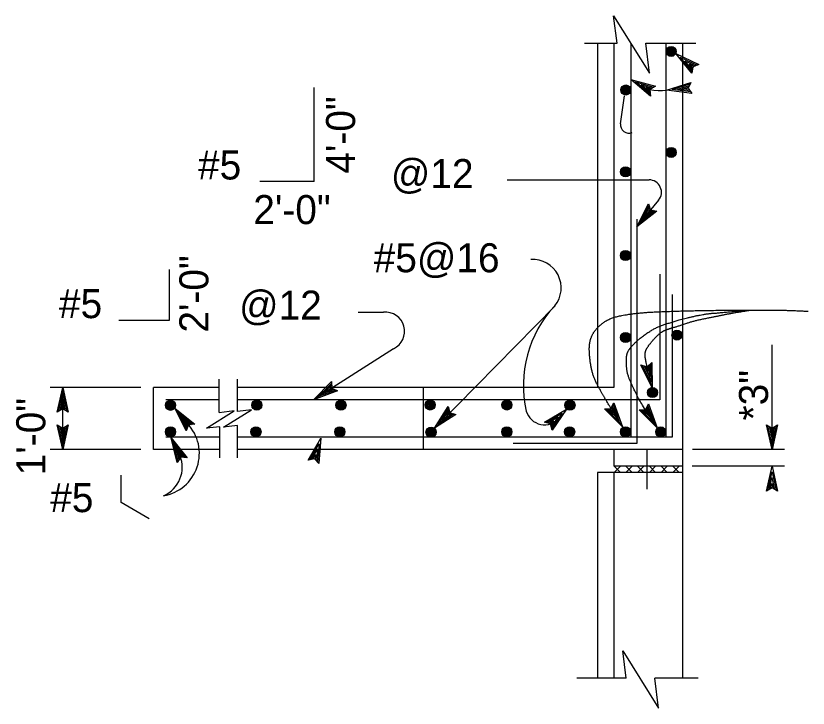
# Model space of a CAD drawing. Extents: x -1097 to -707, y 440 to 619.
# Drawn here: x -1008.62 to -995.9, y 541.2 to 552.33 of the extents above; entities that cross this region are included whole.
import ezdxf

# ---------------------------------------------------------------- set-up
doc = ezdxf.new("R2010")
doc.units = 0
for name, color, linetype in [('56 Stage 3 Anno', 7, 'Continuous'), ('57 Undefined', 7, 'Continuous'), ('60 Nongeo Data', 7, 'Continuous')]:
    doc.layers.add(name, color=color, linetype=linetype)

msp = doc.modelspace()

# ---------------------------------------------------------------- linework, layer by layer
at = {"layer": '56 Stage 3 Anno'}
for p, q in [((-997.767, 551.404), (-998.028, 551.72)), ((-998.028, 551.72), (-998.028, 551.72)), ((-998.028, 551.72), (-997.658, 551.545)), ((-997.764, 551.432), (-997.955, 551.664)), ((-997.955, 551.663), (-997.685, 551.535)), ((-997.761, 551.46), (-997.883, 551.607)), ((-997.883, 551.607), (-997.708, 551.524)), ((-997.757, 551.486), (-997.81, 551.551)), ((-997.81, 551.551), (-997.735, 551.515)), ((-997.754, 551.507), (-997.767, 551.404)), ((-997.658, 551.545), (-997.754, 551.507)), ((-997.658, 551.545), (-997.658, 551.545)), ((-997.767, 551.404), (-997.767, 551.404)), ((-998.435, 551.039), (-998.748, 551.304)), ((-998.748, 551.304), (-998.748, 551.304)), ((-998.748, 551.304), (-998.352, 551.197)), ((-998.437, 551.067), (-998.666, 551.261)), ((-998.665, 551.261), (-998.377, 551.183)), ((-998.439, 551.095), (-998.585, 551.218)), ((-998.585, 551.218), (-998.398, 551.168)), ((-998.352, 551.197), (-998.441, 551.143)), ((-998.352, 551.197), (-998.352, 551.197)), ((-998.174, 551.134), (-997.784, 551.259)), ((-998.174, 551.134), (-997.784, 551.259)), ((-998.082, 551.143), (-997.798, 551.234)), ((-998.082, 551.143), (-997.798, 551.234)), ((-997.991, 551.151), (-997.807, 551.21)), ((-997.991, 551.151), (-997.807, 551.21)), ((-997.784, 551.259), (-997.829, 551.166)), ((-997.784, 551.259), (-997.829, 551.166)), ((-997.784, 551.259), (-997.784, 551.259)), ((-997.784, 551.259), (-997.784, 551.259)), ((-998.439, 551.121), (-998.503, 551.176)), ((-998.503, 551.176), (-998.423, 551.154)), ((-998.441, 551.143), (-998.435, 551.039)), ((-997.768, 551.082), (-998.174, 551.134)), ((-998.174, 551.134), (-998.174, 551.134)), ((-997.768, 551.082), (-998.174, 551.134)), ((-998.174, 551.134), (-998.174, 551.134)), ((-997.784, 551.104), (-998.083, 551.142)), ((-997.784, 551.104), (-998.083, 551.142)), ((-997.802, 551.126), (-997.991, 551.151)), ((-997.802, 551.126), (-997.991, 551.151)), ((-997.899, 551.159), (-997.821, 551.184)), ((-997.899, 551.159), (-997.821, 551.184)), ((-997.816, 551.148), (-997.899, 551.159)), ((-997.816, 551.148), (-997.899, 551.159)), ((-997.829, 551.166), (-997.768, 551.082)), ((-997.829, 551.166), (-997.768, 551.082)), ((-997.768, 551.082), (-997.768, 551.082)), ((-997.768, 551.082), (-997.768, 551.082)), ((-998.912, 550.595), (-998.848, 551.043)), ((-998.435, 551.039), (-998.435, 551.039)), ((-1000.734, 549.692), (-998.456, 549.692)), ((-998.654, 548.94), (-998.466, 549.305)), ((-998.302, 549.364), (-998.627, 548.973)), ((-998.466, 549.305), (-998.466, 549.305)), ((-998.466, 549.305), (-998.432, 549.207)), ((-998.329, 549.191), (-998.654, 548.94)), ((-998.595, 549.012), (-998.458, 549.277)), ((-998.357, 549.195), (-998.595, 549.011)), ((-998.536, 549.082), (-998.448, 549.253)), ((-998.385, 549.198), (-998.536, 549.082)), ((-998.477, 549.153), (-998.439, 549.226)), ((-998.411, 549.204), (-998.477, 549.153)), ((-998.432, 549.207), (-998.329, 549.191)), ((-998.329, 549.191), (-998.329, 549.191)), ((-998.654, 548.94), (-998.654, 548.94)), ((-1001.86, 545.74), (-999.964, 547.67)), ((-1003.127, 547.566), (-1002.72, 547.566)), ((-996.481, 545.358), (-996.481, 547.042)), ((-1002.56, 546.978), (-1003.843, 546.16)), ((-998.488, 546.688), (-998.413, 546.76)), ((-998.433, 546.741), (-998.429, 546.44)), ((-998.413, 546.76), (-998.413, 546.76)), ((-998.413, 546.76), (-998.407, 546.35)), ((-998.407, 546.35), (-998.587, 546.719)), ((-998.587, 546.719), (-998.587, 546.719)), ((-998.587, 546.719), (-998.488, 546.688)), ((-998.429, 546.441), (-998.56, 546.709)), ((-998.45, 546.53), (-998.534, 546.703)), ((-998.471, 546.619), (-998.507, 546.693)), ((-998.473, 546.703), (-998.471, 546.619)), ((-998.453, 546.72), (-998.45, 546.53)), ((-1006.616, 546.358), (-1008.072, 546.358)), ((-1007.961, 545.958), (-1007.872, 546.358)), ((-1007.961, 545.958), (-1007.872, 546.358)), ((-1007.872, 545.358), (-1007.872, 546.358)), ((-1007.872, 546.358), (-1007.872, 546.358)), ((-1007.872, 546.358), (-1007.783, 545.958)), ((-1007.872, 546.358), (-1007.872, 546.358)), ((-1007.872, 546.358), (-1007.783, 545.958)), ((-1003.843, 546.16), (-1003.554, 546.45)), ((-1003.765, 546.211), (-1003.554, 546.422)), ((-1003.688, 546.259), (-1003.552, 546.396)), ((-1003.61, 546.309), (-1003.552, 546.367)), ((-1003.554, 546.45), (-1003.554, 546.45)), ((-1003.554, 546.45), (-1003.551, 546.347)), ((-1007.937, 545.972), (-1007.872, 546.266)), ((-1007.937, 545.972), (-1007.872, 546.266)), ((-1007.872, 546.265), (-1007.807, 545.973)), ((-1007.872, 546.265), (-1007.807, 545.973)), ((-1003.458, 546.3), (-1003.843, 546.16)), ((-1003.483, 546.312), (-1003.766, 546.21)), ((-1003.509, 546.324), (-1003.688, 546.259)), ((-1003.531, 546.337), (-1003.61, 546.309)), ((-1003.551, 546.347), (-1003.458, 546.3)), ((-1003.458, 546.3), (-1003.458, 546.3)), ((-998.407, 546.35), (-998.407, 546.35)), ((-1007.913, 545.988), (-1007.872, 546.174)), ((-1007.913, 545.988), (-1007.872, 546.174)), ((-1007.872, 546.174), (-1007.83, 545.985)), ((-1007.872, 546.174), (-1007.83, 545.985)), ((-1003.843, 546.16), (-1003.843, 546.16)), ((-999.068, 546.016), (-999.021, 546.108)), ((-999.021, 546.108), (-999.021, 546.108)), ((-999.021, 546.108), (-998.884, 545.722)), ((-1007.872, 546.011), (-1007.961, 545.958)), ((-1007.872, 546.011), (-1007.961, 545.958)), ((-1007.89, 545.999), (-1007.872, 546.081)), ((-1007.89, 545.999), (-1007.872, 546.081)), ((-1007.872, 546.081), (-1007.854, 546.001)), ((-1007.872, 546.081), (-1007.854, 546.001)), ((-1007.783, 545.958), (-1007.872, 546.011)), ((-1007.783, 545.958), (-1007.872, 546.011)), ((-1005.889, 545.657), (-1006.072, 546.023)), ((-1006.072, 546.023), (-1006.072, 546.023)), ((-1006.072, 546.023), (-1005.751, 545.769)), ((-1005.867, 545.774), (-1006.056, 546.007)), ((-1001.9, 545.701), (-1001.683, 546.048)), ((-1001.835, 545.767), (-1001.677, 546.02)), ((-1001.771, 545.832), (-1001.669, 545.996)), ((-1001.683, 546.048), (-1001.683, 546.048)), ((-1001.683, 546.048), (-1001.657, 545.948)), ((-1000.136, 545.801), (-999.783, 546.009)), ((-999.783, 546.009), (-1000.014, 545.671)), ((-999.783, 546.009), (-999.783, 546.009)), ((-999.172, 546.014), (-999.068, 546.016)), ((-998.884, 545.722), (-999.172, 546.014)), ((-999.172, 546.014), (-999.172, 546.014)), ((-998.934, 545.8), (-999.143, 546.013)), ((-998.982, 545.878), (-999.117, 546.015)), ((-999.031, 545.956), (-999.089, 546.015)), ((-999.059, 546.035), (-999.031, 545.956)), ((-999.046, 546.057), (-998.982, 545.878)), ((-999.033, 546.083), (-998.933, 545.8)), ((-998.615, 545.995), (-998.512, 545.998)), ((-998.324, 545.707), (-998.615, 545.995)), ((-998.615, 545.995), (-998.615, 545.995)), ((-998.375, 545.785), (-998.587, 545.995)), ((-998.424, 545.862), (-998.561, 545.997)), ((-998.474, 545.939), (-998.532, 545.997)), ((-998.512, 545.998), (-998.466, 546.091)), ((-998.503, 546.018), (-998.474, 545.939)), ((-998.49, 546.04), (-998.424, 545.862)), ((-998.478, 546.066), (-998.374, 545.784)), ((-998.466, 546.091), (-998.466, 546.091)), ((-998.466, 546.091), (-998.324, 545.707)), ((-1007.961, 545.958), (-1007.961, 545.958)), ((-1007.961, 545.958), (-1007.961, 545.958)), ((-1007.783, 545.958), (-1007.783, 545.958)), ((-1007.783, 545.958), (-1007.783, 545.958)), ((-1005.88, 545.683), (-1006.014, 545.952)), ((-1006.013, 545.952), (-1005.78, 545.766)), ((-1005.871, 545.71), (-1005.956, 545.88)), ((-1005.956, 545.88), (-1005.805, 545.761)), ((-1001.556, 545.923), (-1001.9, 545.701)), ((-1001.583, 545.93), (-1001.836, 545.766)), ((-1001.611, 545.935), (-1001.771, 545.832)), ((-1001.706, 545.898), (-1001.663, 545.968)), ((-1001.636, 545.943), (-1001.706, 545.898)), ((-1001.657, 545.948), (-1001.556, 545.923)), ((-1001.556, 545.923), (-1001.556, 545.923)), ((-1000.109, 545.793), (-999.85, 545.946)), ((-1000.081, 545.786), (-999.917, 545.883)), ((-999.917, 545.883), (-1000.027, 545.724)), ((-999.85, 545.945), (-1000.019, 545.699)), ((-1007.872, 545.358), (-1007.96, 545.758)), ((-1007.96, 545.758), (-1007.96, 545.758)), ((-1007.96, 545.758), (-1007.872, 545.704)), ((-1007.872, 545.45), (-1007.937, 545.742)), ((-1007.872, 545.542), (-1007.913, 545.73)), ((-1007.872, 545.704), (-1007.783, 545.758)), ((-1007.783, 545.758), (-1007.872, 545.358)), ((-1007.806, 545.743), (-1007.872, 545.45)), ((-1007.83, 545.728), (-1007.872, 545.542)), ((-1007.783, 545.758), (-1007.783, 545.758)), ((-1005.861, 545.734), (-1005.898, 545.809)), ((-1005.898, 545.809), (-1005.833, 545.758)), ((-1005.854, 545.754), (-1005.889, 545.657)), ((-1005.751, 545.769), (-1005.854, 545.754)), ((-1005.751, 545.769), (-1005.751, 545.769)), ((-1000.036, 545.772), (-1000.136, 545.801)), ((-1000.136, 545.801), (-1000.136, 545.801)), ((-1000.057, 545.778), (-999.985, 545.82)), ((-1000.014, 545.671), (-1000.036, 545.772)), ((-999.985, 545.82), (-1000.031, 545.752)), ((-998.884, 545.722), (-998.884, 545.722)), ((-996.481, 545.358), (-996.57, 545.758)), ((-996.57, 545.758), (-996.57, 545.758)), ((-996.57, 545.758), (-996.481, 545.704)), ((-996.482, 545.45), (-996.546, 545.742)), ((-996.481, 545.542), (-996.523, 545.73)), ((-996.481, 545.704), (-996.392, 545.758)), ((-996.392, 545.758), (-996.481, 545.358)), ((-996.416, 545.743), (-996.481, 545.45)), ((-996.44, 545.728), (-996.481, 545.542)), ((-996.392, 545.758), (-996.392, 545.758)), ((-1007.872, 545.634), (-1007.889, 545.715)), ((-1007.853, 545.716), (-1007.872, 545.634)), ((-1005.889, 545.657), (-1005.889, 545.657)), ((-1001.9, 545.701), (-1001.9, 545.701)), ((-1000.014, 545.671), (-1000.014, 545.671)), ((-998.324, 545.707), (-998.324, 545.707)), ((-996.481, 545.634), (-996.499, 545.715)), ((-996.463, 545.716), (-996.481, 545.634)), ((-1005.99, 545.265), (-1006.131, 545.546)), ((-1006.032, 545.148), (-1006.131, 545.546)), ((-1006.131, 545.546), (-1006.131, 545.546)), ((-1006.131, 545.546), (-1005.872, 545.228)), ((-1006.017, 545.172), (-1006.09, 545.464)), ((-1003.93, 545.187), (-1003.725, 545.542)), ((-1003.725, 545.542), (-1003.76, 545.134)), ((-1003.725, 545.542), (-1003.725, 545.542)), ((-1006.616, 545.358), (-1008.072, 545.358)), ((-1007.872, 545.358), (-1007.872, 545.358)), ((-1006.089, 545.463), (-1005.901, 545.231)), ((-1006.002, 545.197), (-1006.048, 545.381)), ((-1006.048, 545.381), (-1005.927, 545.232)), ((-1003.903, 545.194), (-1003.753, 545.454)), ((-1003.876, 545.201), (-1003.78, 545.366)), ((-1003.78, 545.366), (-1003.797, 545.174)), ((-1003.753, 545.453), (-1003.778, 545.156)), ((-996.481, 545.358), (-996.481, 545.358)), ((-1005.976, 545.236), (-1006.032, 545.148)), ((-1005.987, 545.217), (-1006.007, 545.299)), ((-1006.007, 545.299), (-1005.955, 545.235)), ((-1005.872, 545.228), (-1005.976, 545.236)), ((-1005.872, 545.228), (-1005.872, 545.228)), ((-1003.829, 545.211), (-1003.93, 545.187)), ((-1003.85, 545.206), (-1003.808, 545.278)), ((-1003.76, 545.134), (-1003.829, 545.211)), ((-1003.808, 545.278), (-1003.815, 545.196)), ((-1006.032, 545.148), (-1006.032, 545.148)), ((-1003.93, 545.187), (-1003.93, 545.187)), ((-1003.76, 545.134), (-1003.76, 545.134)), ((-996.571, 544.691), (-996.481, 545.091)), ((-996.481, 545.091), (-996.481, 545.091)), ((-996.481, 545.091), (-996.393, 544.691)), ((-996.547, 544.705), (-996.481, 544.999)), ((-996.481, 544.998), (-996.417, 544.707)), ((-996.523, 544.721), (-996.482, 544.907)), ((-996.482, 544.907), (-996.44, 544.719)), ((-996.481, 544.744), (-996.571, 544.691)), ((-996.5, 544.733), (-996.482, 544.815)), ((-996.482, 544.815), (-996.464, 544.734)), ((-996.393, 544.691), (-996.481, 544.744)), ((-996.571, 544.691), (-996.571, 544.691)), ((-996.393, 544.691), (-996.393, 544.691))]:
    msp.add_line(p, q, dxfattribs=at)
for centre, radius, start, end in [((-998.284, 551.752), 0.627, 230.6247, 280.0612), ((-998.78, 550.576), 0.133, 171.8681, 292.5342), ((-998.456, 549.492), 0.2, 320.2316, 90), ((-1000.322, 547.957), 0.455, 320.6821, 94.0289), ((-998.593, 546.387), 1.882, 137.0661, 192.6344), ((-1002.689, 547.259), 0.308, 294.6732, 95.8398), ((-1000.131, 546.067), 0.311, 197.3394, 318.5252), ((-1006.369, 545.298), 0.692, 279.6258, 43.5043), ((-1006.451, 545.074), 0.499, 293.3343, 22.5299)]:
    msp.add_arc(centre, radius, start, end, dxfattribs=at)
for points in [[(-998.884, 545.722), (-999.085, 546.049), (-999.207, 546.254), (-999.354, 546.523), (-999.412, 546.818), (-999.418, 547.094), (-999.322, 547.292), (-999.123, 547.453), (-998.899, 547.517), (-998.553, 547.562), (-998.118, 547.581), (-997.605, 547.594), (-996.907, 547.6), (-996.227, 547.6), (-995.901, 547.581)], [(-998.324, 545.707), (-998.585, 546.1), (-998.681, 546.292), (-998.797, 546.542), (-998.822, 546.716), (-998.816, 546.908), (-998.739, 547.017), (-998.598, 547.151), (-998.367, 547.312), (-998.13, 547.395), (-997.868, 547.472), (-997.535, 547.542), (-997.329, 547.555), (-997.028, 547.587), (-996.823, 547.6)], [(-998.407, 546.35), (-998.496, 546.722), (-998.521, 546.857), (-998.515, 546.953), (-998.412, 547.1), (-998.258, 547.254), (-998.118, 547.305), (-997.964, 547.35), (-997.72, 547.433), (-997.381, 547.498), (-997.208, 547.536), (-996.984, 547.574), (-996.823, 547.6)]]:
    msp.add_open_spline(points, degree=2, dxfattribs=at)
at = {"layer": '57 Undefined'}
for p, q in [((-1003.831, 549.665), (-1003.831, 551.175)), ((-1003.831, 549.665), (-1004.708, 549.665)), ((-1006.163, 548.25), (-1006.163, 547.432)), ((-1006.163, 547.432), (-1006.968, 547.432))]:
    msp.add_line(p, q, dxfattribs=at)
msp.add_lwpolyline([(-1006.483, 544.248), (-1006.934, 544.508), (-1006.934, 544.947)], dxfattribs=at)
at = {"layer": '60 Nongeo Data'}
for p, q in [((-999.49, 551.891), (-998.97, 551.891)), ((-999.284, 551.891), (-999.284, 546.358)), ((-999.021, 551.889), (-999.021, 546.358)), ((-998.75, 551.889), (-998.75, 545.558)), ((-998.509, 551.891), (-997.707, 551.891)), ((-998.184, 551.891), (-998.184, 545.558)), ((-997.917, 551.891), (-997.917, 541.691)), ((-998.65, 549.058), (-998.65, 545.458)), ((-998.284, 548.179), (-998.284, 546.158)), ((-998.084, 547.848), (-998.084, 545.558)), ((-1005.36, 545.955), (-1005.36, 546.491)), ((-1005.065, 545.969), (-1005.065, 546.491)), ((-1005.065, 545.969), (-1005.065, 546.491)), ((-1006.416, 545.358), (-1006.416, 546.358)), ((-1005.36, 546.358), (-1006.416, 546.358)), ((-999.021, 546.358), (-1005.065, 546.358)), ((-1002.084, 546.358), (-1002.084, 545.358)), ((-1005.36, 546.158), (-1006.216, 546.158)), ((-998.284, 546.158), (-1005.065, 546.158)), ((-1005.351, 545.224), (-1005.351, 545.726)), ((-1005.065, 545.224), (-1005.065, 545.745)), ((-1005.351, 545.558), (-1006.216, 545.558)), ((-998.084, 545.558), (-1005.065, 545.558)), ((-1005.351, 545.358), (-1006.416, 545.358)), ((-997.917, 545.358), (-1005.065, 545.358)), ((-998.65, 545.458), (-1000.639, 545.458)), ((-999.017, 545.091), (-999.017, 545.358)), ((-998.484, 544.724), (-998.484, 545.358)), ((-996.281, 545.358), (-997.758, 545.358)), ((-999.017, 544.991), (-998.915, 545.093)), ((-999.017, 545.091), (-998.916, 544.99)), ((-997.917, 545.091), (-999.017, 545.091)), ((-998.829, 545.091), (-998.729, 544.991)), ((-998.829, 544.991), (-998.729, 545.091)), ((-998.64, 545.091), (-998.54, 544.991)), ((-998.64, 544.991), (-998.54, 545.091)), ((-998.451, 545.091), (-998.351, 544.991)), ((-998.451, 544.991), (-998.351, 545.091)), ((-998.263, 545.091), (-998.163, 544.991)), ((-998.263, 544.991), (-998.163, 545.091)), ((-998.074, 545.091), (-997.974, 544.991)), ((-998.074, 544.991), (-997.974, 545.091)), ((-996.281, 545.091), (-997.763, 545.091)), ((-999.284, 544.991), (-999.284, 541.691)), ((-997.917, 544.991), (-999.284, 544.991)), ((-999.021, 544.991), (-999.021, 541.691)), ((-999.613, 541.691), (-998.823, 541.691)), ((-998.363, 541.691), (-997.665, 541.691))]:
    msp.add_line(p, q, dxfattribs=at)
for points in [[(-998.97, 551.891), (-999.025, 552.328), (-998.449, 551.406), (-998.509, 551.891)], [(-1005.351, 545.726), (-1005.564, 545.7), (-1005.116, 545.979), (-1005.36, 545.949)], [(-1005.065, 545.745), (-1005.287, 545.717), (-1004.839, 545.997), (-1005.065, 545.969)], [(-998.823, 541.688), (-998.878, 542.125), (-998.302, 541.203), (-998.362, 541.688)]]:
    msp.add_lwpolyline(points, dxfattribs=at)
for centre, radius in [((-998.102, 551.756), 0.0812), ((-998.102, 551.756), 0.0715), ((-998.102, 551.756), 0.0617), ((-998.102, 551.756), 0.052), ((-998.102, 551.756), 0.0422), ((-998.102, 551.756), 0.0325), ((-998.102, 551.756), 0.0227), ((-998.102, 551.756), 0.00975), ((-998.828, 551.136), 0.0812), ((-998.828, 551.136), 0.0715), ((-998.828, 551.136), 0.0617), ((-998.828, 551.136), 0.052), ((-998.828, 551.136), 0.0422), ((-998.828, 551.136), 0.0325), ((-998.828, 551.136), 0.0227), ((-998.828, 551.136), 0.00975), ((-998.101, 550.133), 0.0812), ((-998.101, 550.133), 0.0715), ((-998.101, 550.133), 0.0617), ((-998.101, 550.133), 0.052), ((-998.101, 550.133), 0.0422), ((-998.101, 550.133), 0.0325), ((-998.101, 550.133), 0.0227), ((-998.101, 550.133), 0.00975), ((-998.832, 549.821), 0.0812), ((-998.832, 549.821), 0.0715), ((-998.832, 549.821), 0.0617), ((-998.832, 549.821), 0.052), ((-998.832, 549.821), 0.0422), ((-998.832, 549.821), 0.0325), ((-998.832, 549.821), 0.0227), ((-998.832, 549.821), 0.00975), ((-998.834, 548.476), 0.0812), ((-998.834, 548.476), 0.0715), ((-998.834, 548.476), 0.0617), ((-998.834, 548.476), 0.052), ((-998.834, 548.476), 0.0422), ((-998.834, 548.476), 0.0325), ((-998.834, 548.476), 0.0227), ((-998.834, 548.476), 0.00975), ((-998.007, 547.198), 0.0812), ((-998.007, 547.198), 0.0715), ((-998.007, 547.198), 0.0617), ((-998.007, 547.198), 0.052), ((-998.832, 547.16), 0.0812), ((-998.832, 547.16), 0.0715), ((-998.832, 547.16), 0.0617), ((-998.832, 547.16), 0.052), ((-998.832, 547.16), 0.0422), ((-998.832, 547.16), 0.0325), ((-998.832, 547.16), 0.0227), ((-998.832, 547.16), 0.00975), ((-998.007, 547.198), 0.0422), ((-998.007, 547.198), 0.0325), ((-998.007, 547.198), 0.0227), ((-998.007, 547.198), 0.00975), ((-998.4, 546.274), 0.0812), ((-998.4, 546.274), 0.0715), ((-998.4, 546.274), 0.0617), ((-998.4, 546.274), 0.052), ((-998.4, 546.274), 0.0422), ((-998.4, 546.274), 0.0325), ((-998.4, 546.274), 0.0227), ((-998.4, 546.274), 0.00975), ((-1006.14, 546.07), 0.0812), ((-1006.14, 546.07), 0.0715), ((-1006.14, 546.07), 0.0617), ((-1006.14, 546.07), 0.052), ((-1006.14, 546.07), 0.0422), ((-1006.14, 546.07), 0.0325), ((-1004.755, 546.074), 0.0812), ((-1004.755, 546.074), 0.0715), ((-1004.755, 546.074), 0.0617), ((-1004.755, 546.074), 0.052), ((-1004.755, 546.074), 0.0422), ((-1004.755, 546.074), 0.0325), ((-1003.403, 546.071), 0.0812), ((-1003.403, 546.071), 0.0715), ((-1003.403, 546.071), 0.0617), ((-1003.403, 546.071), 0.052), ((-1003.403, 546.071), 0.0422), ((-1003.403, 546.071), 0.0325), ((-1001.972, 546.075), 0.0812), ((-1001.972, 546.075), 0.0715), ((-1001.972, 546.075), 0.0617), ((-1001.972, 546.075), 0.052), ((-1001.972, 546.075), 0.0422), ((-1001.972, 546.075), 0.0325), ((-1000.738, 546.075), 0.0812), ((-1000.738, 546.075), 0.0715), ((-1000.738, 546.075), 0.0617), ((-1000.738, 546.075), 0.052), ((-1000.738, 546.075), 0.0422), ((-1000.738, 546.075), 0.0325), ((-999.726, 546.071), 0.0812), ((-999.726, 546.071), 0.0715), ((-999.726, 546.071), 0.0617), ((-999.726, 546.071), 0.052), ((-999.726, 546.071), 0.0422), ((-999.726, 546.071), 0.0325), ((-1006.14, 546.07), 0.0227), ((-1006.14, 546.07), 0.00975), ((-1004.755, 546.074), 0.0227), ((-1004.755, 546.074), 0.00975), ((-1003.403, 546.071), 0.0227), ((-1003.403, 546.071), 0.00975), ((-1001.972, 546.075), 0.0227), ((-1001.972, 546.075), 0.00975), ((-1000.738, 546.075), 0.0227), ((-1000.738, 546.075), 0.00975), ((-999.726, 546.071), 0.0227), ((-999.726, 546.071), 0.00975), ((-1006.14, 545.644), 0.0812), ((-1004.768, 545.643), 0.0812), ((-1003.421, 545.643), 0.0812), ((-1001.957, 545.639), 0.0812), ((-1000.74, 545.644), 0.0812), ((-999.731, 545.643), 0.0812), ((-998.834, 545.644), 0.0812), ((-998.268, 545.641), 0.0812), ((-1006.14, 545.644), 0.0715), ((-1006.14, 545.644), 0.0617), ((-1006.14, 545.644), 0.052), ((-1006.14, 545.644), 0.0422), ((-1006.14, 545.644), 0.0325), ((-1006.14, 545.644), 0.0227), ((-1006.14, 545.644), 0.00975), ((-1004.768, 545.643), 0.0715), ((-1004.768, 545.643), 0.0617), ((-1004.768, 545.643), 0.052), ((-1004.768, 545.643), 0.0422), ((-1004.768, 545.643), 0.0325), ((-1004.768, 545.643), 0.0227), ((-1004.768, 545.643), 0.00975), ((-1003.421, 545.643), 0.0715), ((-1003.421, 545.643), 0.0617), ((-1003.421, 545.643), 0.052), ((-1003.421, 545.643), 0.0422), ((-1003.421, 545.643), 0.0325), ((-1003.421, 545.643), 0.0227), ((-1003.421, 545.643), 0.00975), ((-1001.957, 545.639), 0.0715), ((-1001.957, 545.639), 0.0617), ((-1001.957, 545.639), 0.052), ((-1001.957, 545.639), 0.0422), ((-1001.957, 545.639), 0.0325), ((-1001.957, 545.639), 0.0227), ((-1001.957, 545.639), 0.00975), ((-1000.74, 545.644), 0.0715), ((-1000.74, 545.644), 0.0617), ((-1000.74, 545.644), 0.052), ((-1000.74, 545.644), 0.0422), ((-1000.74, 545.644), 0.0325), ((-1000.74, 545.644), 0.0227), ((-1000.74, 545.644), 0.00975), ((-999.731, 545.643), 0.0715), ((-999.731, 545.643), 0.0617), ((-999.731, 545.643), 0.052), ((-999.731, 545.643), 0.0422), ((-999.731, 545.643), 0.0325), ((-999.731, 545.643), 0.0227), ((-999.731, 545.643), 0.00975), ((-998.834, 545.644), 0.0715), ((-998.834, 545.644), 0.0617), ((-998.834, 545.644), 0.052), ((-998.834, 545.644), 0.0422), ((-998.834, 545.644), 0.0325), ((-998.834, 545.644), 0.0227), ((-998.834, 545.644), 0.00975), ((-998.268, 545.641), 0.0715), ((-998.268, 545.641), 0.0617), ((-998.268, 545.641), 0.052), ((-998.268, 545.641), 0.0422), ((-998.268, 545.641), 0.0325), ((-998.268, 545.641), 0.0227), ((-998.268, 545.641), 0.00975)]:
    msp.add_circle(centre, radius, dxfattribs=at)

# ---------------------------------------------------------------- texts
at = {"layer": '57 Undefined'}
for s, p in [('4\'-0"', (-1003.176, 549.792)), ('2\'-0"', (-1005.532, 547.238)), ('*3"', (-996.545, 545.826)), ('1\'-0"', (-1008.151, 544.945))]:
    msp.add_text(s, height=0.4667, rotation=90, dxfattribs=at).set_placement(p)
for s, p in [('#5', (-1005.699, 549.698)), ('@12', (-1002.602, 549.56)), ('2\'-0"', (-1004.811, 548.981)), ('#5@16', (-1002.878, 548.207)), ('#5', (-1007.932, 547.47)), ('@12', (-1005.039, 547.446)), ('#5', (-1008.073, 544.353))]:
    msp.add_text(s, height=0.4667, dxfattribs=at).set_placement(p)

doc.saveas('drawing.dxf')
